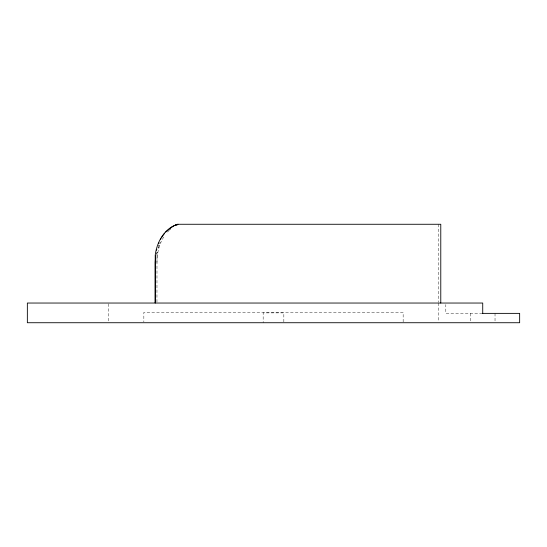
<?xml version="1.0" encoding="UTF-8"?>
<svg xmlns="http://www.w3.org/2000/svg" width="547" height="547" viewBox="0 0 547 547"><rect width="100%" height="100%" fill="white"/><g stroke="black" fill="none" stroke-linecap="round" stroke-linejoin="round"><path stroke-width="0.41" stroke-dasharray="2.73 2.05" d="M156.955 262.416C157.003 253.213 159.15 243.784 164.339 236.072M156.962 302.19L156.989 252.625M158.104 247.921L159.505 243.818M159.642 243.442L160.264 242.02M155.717 254.478L156.962 252.817M167.491 232.072L169.249 230.335M169.7 229.945L170.602 229.166M158.486 245.644L159.635 245.644M157.775 247.921L158.931 247.921M156.681 252.625L157.837 252.625M156.298 255.039L157.454 255.039M482.365 313.376L445.805 313.376L445.805 304.631M495.028 313.376L495.028 321.882M470.427 313.376L470.427 321.882M438.318 224.27L438.318 302.19M438.352 303.038L438.352 321.909M403.153 321.937L403.153 312.392L143.847 312.392L143.847 321.937M283.838 321.909L283.838 312.884L263.162 312.884L263.162 322.73M108.648 303.858L108.648 321.909"/><path stroke-width="0.82" d="M155.628 255.852L155.225 262.416L155.218 303.038L155.218 255.203C156.798 242.15 164.339 228.386 177.549 224.27L440.779 224.27L440.779 303.038M156.592 250.246L156.798 249.432M158.719 243.442L158.91 242.991M160.661 239.265L161.057 238.581M161.789 237.309L162.603 236.072M163.013 235.456L164.332 233.706M165.748 232.072L172.278 226.793M172.291 226.779L174.131 225.795M174.616 225.583L178.001 224.27M175.608 224.961L177.207 224.961M482.365 313.376L519.65 313.376L519.65 322.73L27.35 322.73L27.35 303.038L482.727 303.038L482.727 313.376"/></g></svg>
